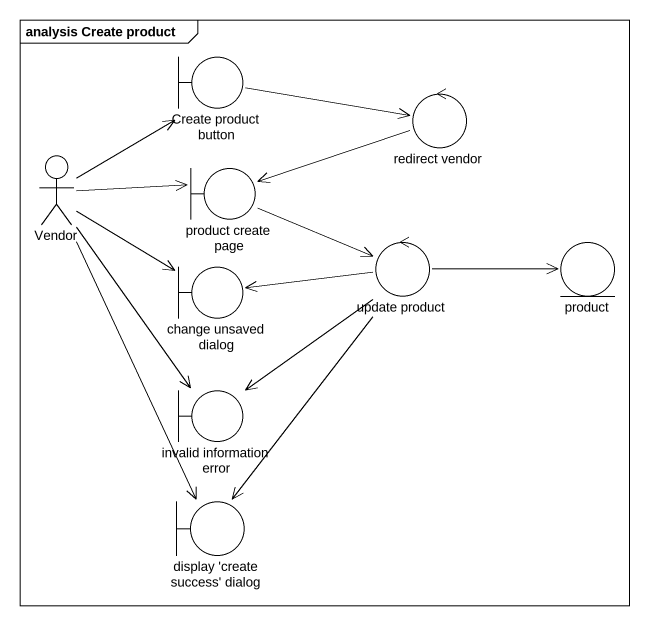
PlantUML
@startuml
mainframe analysis Create product
boundary "Create product button" as Create_product_button
control "redirect vendor" as redirect_vendor
actor Vendor
boundary "product create page" as product_create_page
boundary "change unsaved dialog" as change_unsaved_dialog
control "update product" as update_product
entity product
boundary "invalid information error" as invalid_information_error
boundary "display 'create success' dialog" as display_create_success
Create_product_button -right-> redirect_vendor
redirect_vendor -left-> product_create_page
Vendor -up-> Create_product_button
Vendor -right-> product_create_page
Vendor --> change_unsaved_dialog
Vendor --> invalid_information_error
Vendor --> display_create_success
product_create_page -right-> update_product
update_product -left-> change_unsaved_dialog
update_product -right-> product
update_product --> invalid_information_error
update_product --> display_create_success
@enduml
